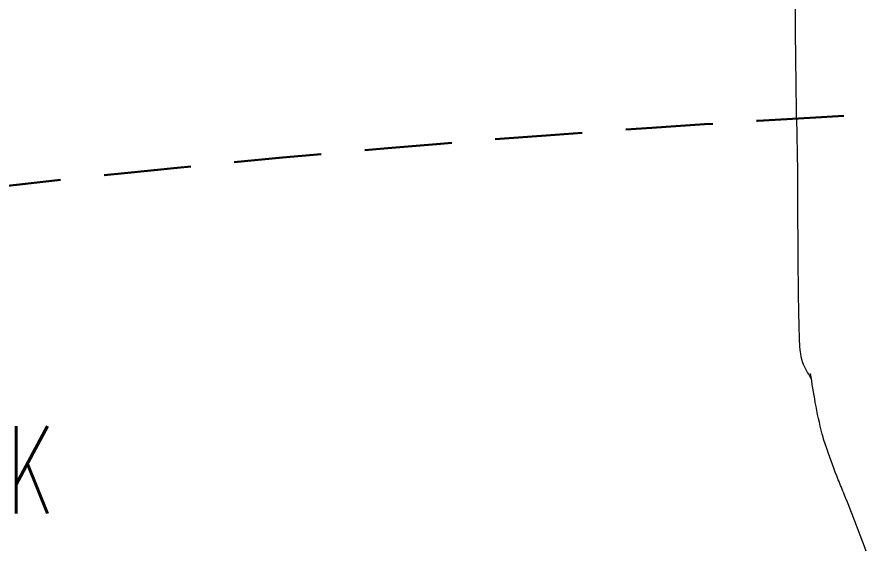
# Model space of a CAD drawing. Extents: x -1439 to 34962, y -872 to 8330.
# Drawn here: x 5303.5 to 5400.7, y 3341.3 to 3402.5 of the extents above; entities that cross this region are included whole.
import ezdxf

# ---------------------------------------------------------------- set-up
doc = ezdxf.new("R2010")
doc.units = 0
doc.linetypes.add('HIDDEN', pattern=[0.375, 0.25, -0.125])
doc.layers.get('0').update_dxf_attribs({"color": 9, "lineweight": 9})
for name, color, linetype, lineweight in [('04', 9, 'Continuous', 9), ('E-KABLO', 7, 'Continuous', 30), ('E-YAZI', 7, 'Continuous', 30)]:
    doc.layers.add(name, color=color, linetype=linetype, lineweight=lineweight)
doc.styles.add('E-YAZI', font='txttw.shx')

# ---------------------------------------------------------------- blocks, each defined once
blk = doc.blocks.new('p-araba-passat')
for points in [[(0.90386, 0.88829), (0.96493, 0.88946)], [(0.58456, 0.85463), (0.59354, 0.85777)]]:
    blk.add_lwpolyline(points)
at = {"flags": 128}
blk.add_lwpolyline([(0.59536, 0.85836), (0.59875, 0.8593), (0.60224, 0.86022)], dxfattribs=at)
for points, knots in [([(0.66666, 0.87273), (0.6721, 0.87698), (0.68494, 0.8836), (0.69853, 0.88559), (0.7073, 0.88618), (0.73186, 0.88697), (0.79931, 0.88782), (0.86472, 0.88818), (0.90386, 0.88829)], [0, 0, 0, 0, 0.055066, 0.1081, 0.166336, 0.422635, 0.673181, 1, 1, 1, 1]), ([(0.46834, 0.81009), (0.48999, 0.8178), (0.5171, 0.82821), (0.54442, 0.83964), (0.55006, 0.84187)], [0, 0, 0, 0, 0.780381, 1, 1, 1, 1])]:
    blk.add_open_spline(points, degree=3, knots=knots)
for points, degree in [([(0.96493, 0.88953), (1.0463, 0.8909), (1.12805, 0.89136), (1.19469, 0.89077)], 3), ([(0.96493, 0.88953), (0.96493, 0.88956), (0.96493, 0.88957), (0.96493, 0.88956)], 3), ([(0.96493, 0.88946), (0.96493, 0.88953), (0.96493, 0.88956), (0.96493, 0.88957), (0.96493, 0.88956)], 4), ([(0.60232, 0.86024), (0.61438, 0.86332), (0.62653, 0.86591), (0.63866, 0.86815)], 3), ([(0.63866, 0.86815), (0.64942, 0.87013), (0.66066, 0.87191), (0.67198, 0.87349)], 3), ([(0.59354, 0.85777), (0.59344, 0.85774), (0.59336, 0.85769), (0.59328, 0.85762), (0.59322, 0.85753), (0.59316, 0.85743)], 5), ([(0.59331, 0.85763), (0.59335, 0.85767), (0.59339, 0.8577), (0.59344, 0.85773), (0.59348, 0.85775), (0.59354, 0.85777)], 5), ([(0.59354, 0.85777), (0.59416, 0.85798), (0.59479, 0.8582), (0.59538, 0.85838), (0.59603, 0.85855), (0.59667, 0.85871)], 5), ([(0.59354, 0.85777), (0.59416, 0.85798), (0.59479, 0.8582), (0.59539, 0.85838), (0.59603, 0.85855), (0.59667, 0.85871)], 5), ([(0.55011, 0.84189), (0.56183, 0.84656), (0.57331, 0.85077), (0.58456, 0.85463)], 3), ([(0.55984, 0.84524), (0.55987, 0.84528), (0.55991, 0.84531), (0.55995, 0.84533), (0.55999, 0.84535), (0.56003, 0.84536)], 5), ([(0.55984, 0.84524), (0.55987, 0.84528), (0.55991, 0.84531), (0.55995, 0.84533), (0.55999, 0.84535), (0.56003, 0.84536)], 5)]:
    blk.add_open_spline(points, degree=degree)

msp = doc.modelspace()

# ---------------------------------------------------------------- linework, layer by layer
at = {"layer": 'E-KABLO', "color": 6, "linetype": 'HIDDEN', "ltscale": 40}
msp.add_arc((5495.169, 1654.396), 1739.448, 90.725688, 103.505068, dxfattribs=at)

# ---------------------------------------------------------------- block references
at = {"layer": '04', "xscale": 100, "yscale": 100, "zscale": 100, "rotation": 90}
msp.add_blockref('p-araba-passat', (5481.753, 3294.416), dxfattribs=at)

# ---------------------------------------------------------------- texts
at = {"layer": 'E-YAZI', "color": 3, "style": 'E-YAZI', "width": 0.6}
msp.add_text('AT-V-ZK', height=10, dxfattribs=at).set_placement((5270.495, 3345.55, 0))

doc.saveas('drawing.dxf')
